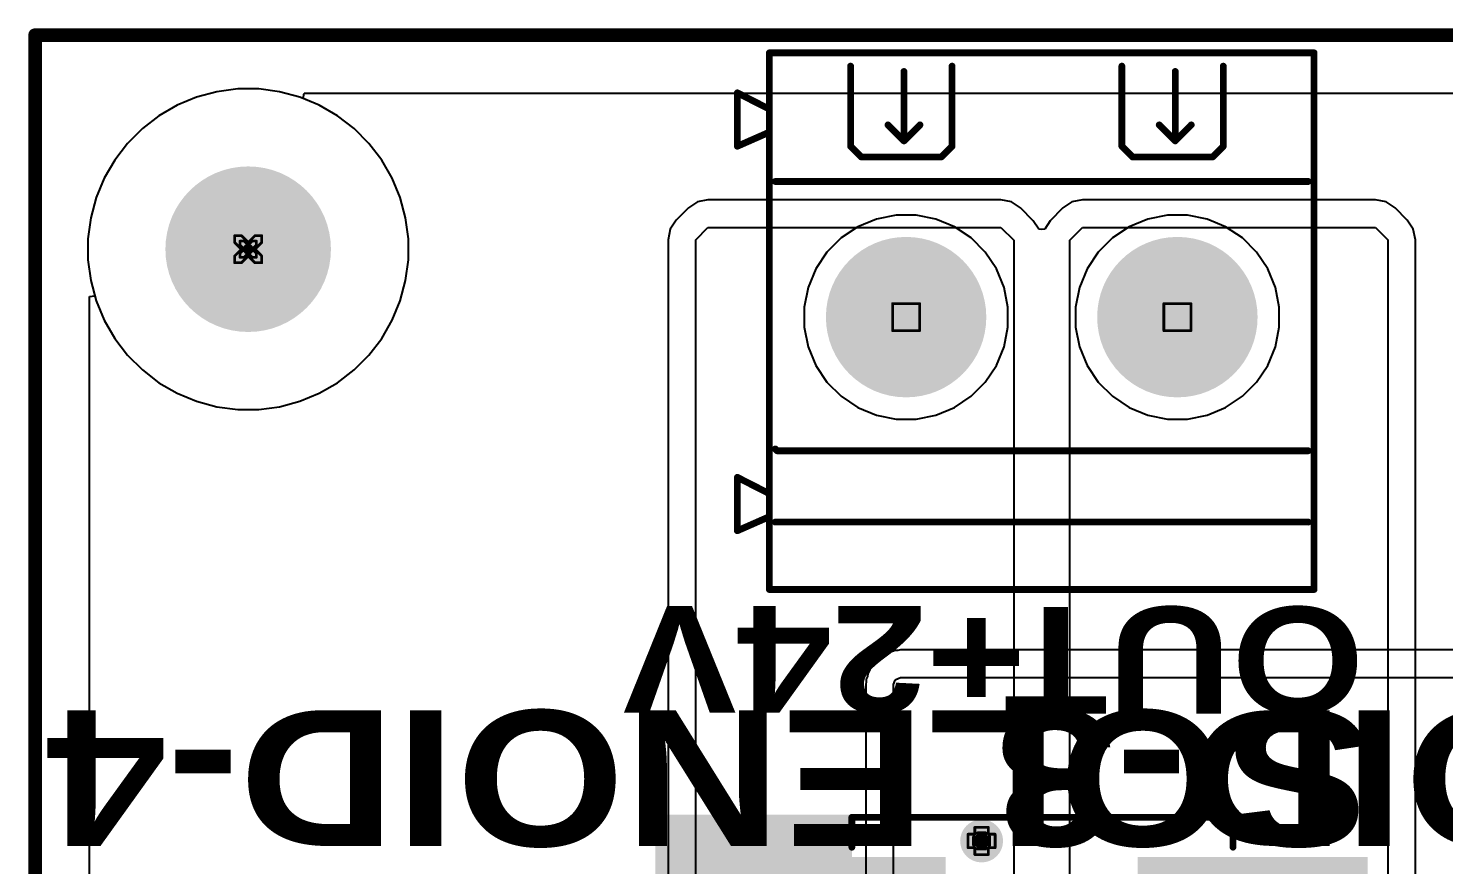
# Model space of a CAD drawing. Header units: inches. Extents: x -5 to 5258, y -4 to 5281.
# Drawn here: x -4.14 to 22.37, y 90.47 to 106.14 of the extents above; entities that cross this region are included whole.
import ezdxf

# ---------------------------------------------------------------- set-up
doc = ezdxf.new("R2010")
doc.units = ezdxf.units.IN
for name, color, linetype in [('Board Outline', 216, 'Continuous'), ('Bottom Layer', 5, 'Continuous'), ('Bottom Solder', 6, 'Continuous'), ('Drill Drawing', 1, 'Continuous'), ('Multi-Layer', 9, 'Continuous'), ('Pad Holes', 156, 'Continuous'), ('Top Layer', 1, 'Continuous'), ('Top Overlay', 2, 'Continuous'), ('Top Paste', 8, 'Continuous'), ('Top Solder', 216, 'Continuous'), ('Via Holes', 16, 'Continuous')]:
    doc.layers.add(name, color=color, linetype=linetype)
doc.styles.add('Arial Black_Bold', font='', dxfattribs={"height": 0.2})
doc.styles.get('Arial Black_Bold').set_extended_font_data('Arial Black', bold=True)

# ---------------------------------------------------------------- blocks, each defined once
blk = doc.blocks.new('DB128L_5_08_2P_GY_S_106')
at = {"layer": 'Bottom Layer'}
h = blk.add_hatch(color=5, dxfattribs=at)
edge = h.paths.add_edge_path()
edge.add_arc((-2.54, 0), 1.4, 0, 360)
h = blk.add_hatch(color=5, dxfattribs=at)
edge = h.paths.add_edge_path()
edge.add_arc((2.54, 0), 1.4, 0, 360)
at = {"layer": 'Bottom Solder'}
h = blk.add_hatch(color=6, dxfattribs=at)
edge = h.paths.add_edge_path()
edge.add_arc((-2.54, 0), 1.502, 0, 360)
h = blk.add_hatch(color=6, dxfattribs=at)
edge = h.paths.add_edge_path()
edge.add_arc((2.54, 0), 1.502, 0, 360)
at = {"layer": 'Multi-Layer'}
h = blk.add_hatch(color=9, dxfattribs=at)
edge = h.paths.add_edge_path()
edge.add_arc((-2.54, 0), 1.4, 0, 360)
h = blk.add_hatch(color=9, dxfattribs=at)
edge = h.paths.add_edge_path()
edge.add_arc((2.54, 0), 1.4, 0, 360)
at = {"layer": 'Pad Holes'}
h = blk.add_hatch(color=7, dxfattribs=at)
edge = h.paths.add_edge_path()
edge.add_arc((-2.54, 0), 0.8, 0, 360)
h = blk.add_hatch(color=7, dxfattribs=at)
edge = h.paths.add_edge_path()
edge.add_arc((2.54, 0), 0.8, 0, 360)
at = {"layer": 'Top Layer'}
h = blk.add_hatch(color=1, dxfattribs=at)
edge = h.paths.add_edge_path()
edge.add_arc((-2.54, 0), 1.4, 0, 360)
h = blk.add_hatch(color=1, dxfattribs=at)
edge = h.paths.add_edge_path()
edge.add_arc((2.54, 0), 1.4, 0, 360)
at = {"layer": 'Top Solder'}
h = blk.add_hatch(color=216, dxfattribs=at)
edge = h.paths.add_edge_path()
edge.add_arc((-2.54, 0), 1.502, 0, 360)
h = blk.add_hatch(color=216, dxfattribs=at)
edge = h.paths.add_edge_path()
edge.add_arc((2.54, 0), 1.502, 0, 360)
at = {"layer": 'Top Overlay'}
for points in [[(-5.1, -5.1, 0.127, 0.127, 0), (-5.1, 4.949, 0.127, 0.127, 0)], [(-5.1, 4.949, 0.127, 0.127, 0), (5.1, 4.949, 0.127, 0.127, 0)], [(5.1, -5.1, 0.127, 0.127, 0), (5.1, 4.949, 0.127, 0.127, 0)], [(-3.58, 3.2, 0.127, 0.127, 0), (-3.58, 4.7, 0.127, 0.127, 0)], [(-2.58, 3.3, 0.127, 0.127, 0), (-2.58, 4.6, 0.127, 0.127, 0)], [(-1.68, 3.2, 0.127, 0.127, 0), (-1.68, 4.7, 0.127, 0.127, 0)], [(1.5, 3.2, 0.127, 0.127, 0), (1.5, 4.7, 0.127, 0.127, 0)], [(2.5, 3.3, 0.127, 0.127, 0), (2.5, 4.6, 0.127, 0.127, 0)], [(3.4, 3.2, 0.127, 0.127, 0), (3.4, 4.7, 0.127, 0.127, 0)], [(-5.7, 4.2, 0.127, 0.127, 0), (-5.1, 3.894, 0.127, 0.127, 0)], [(-5.7, 3.2, 0.127, 0.127, 0), (-5.7, 4.2, 0.127, 0.127, 0)], [(-5.7, 3.2, 0.127, 0.127, 0), (-5.1, 3.464, 0.127, 0.127, 0)], [(-2.88, 3.6, 0.127, 0.127, 0), (-2.58, 3.3, 0.127, 0.127, 0)], [(-2.58, 3.3, 0.127, 0.127, 0), (-2.28, 3.6, 0.127, 0.127, 0)], [(2.2, 3.6, 0.127, 0.127, 0), (2.5, 3.3, 0.127, 0.127, 0)], [(2.5, 3.3, 0.127, 0.127, 0), (2.8, 3.6, 0.127, 0.127, 0)], [(-3.58, 3.2, 0.127, 0.127, 0), (-3.38, 3, 0.127, 0.127, 0)], [(-1.88, 3, 0.127, 0.127, 0), (-1.68, 3.2, 0.127, 0.127, 0)], [(1.5, 3.2, 0.127, 0.127, 0), (1.7, 3, 0.127, 0.127, 0)], [(3.2, 3, 0.127, 0.127, 0), (3.4, 3.2, 0.127, 0.127, 0)], [(-3.38, 3, 0.127, 0.127, 0), (-3.28, 3, 0.127, 0.127, 0)], [(-3.28, 3, 0.127, 0.127, 0), (-1.88, 3, 0.127, 0.127, 0)], [(1.7, 3, 0.127, 0.127, 0), (1.8, 3, 0.127, 0.127, 0)], [(1.8, 3, 0.127, 0.127, 0), (3.2, 3, 0.127, 0.127, 0)], [(-4.99, 2.54, 0.127, 0.127, 0), (4.99, 2.54, 0.127, 0.127, 0)], [(-4.99, -2.469, 0.127, 0.127, 0), (-4.956, -2.503, 0.127, 0.127, 0)], [(-4.956, -2.503, 0.127, 0.127, 0), (4.99, -2.503, 0.127, 0.127, 0)], [(-5.7, -3, 0.127, 0.127, 0), (-5.1, -3.306, 0.127, 0.127, 0)], [(-5.7, -4, 0.127, 0.127, 0), (-5.7, -3, 0.127, 0.127, 0)], [(-5.7, -4, 0.127, 0.127, 0), (-5.1, -3.736, 0.127, 0.127, 0)], [(-4.99, -3.838, 0.127, 0.127, 0), (4.99, -3.838, 0.127, 0.127, 0)], [(0.473, -3.838, 0.127, 0.127, 0), (0.597, -3.838, 0.127, 0.127, 0)], [(-5.1, -5.1, 0.127, 0.127, 0), (5.1, -5.1, 0.127, 0.127, 0)]]:
    blk.add_lwpolyline(points, format="xyseb", dxfattribs=at)
for points in [[(-5.132, 4.949, 0.0635, 0.0635, 1), (-5.068, 4.949, 0.0635, 0.0635, 1)], [(-5.132, 4.949, 0.0635, 0.0635, 1), (-5.068, 4.949, 0.0635, 0.0635, 1)], [(5.068, 4.949, 0.0635, 0.0635, 1), (5.132, 4.949, 0.0635, 0.0635, 1)], [(5.068, 4.949, 0.0635, 0.0635, 1), (5.132, 4.949, 0.0635, 0.0635, 1)], [(-3.612, 4.7, 0.0635, 0.0635, 1), (-3.548, 4.7, 0.0635, 0.0635, 1)], [(-2.612, 4.6, 0.0635, 0.0635, 1), (-2.548, 4.6, 0.0635, 0.0635, 1)], [(-1.712, 4.7, 0.0635, 0.0635, 1), (-1.648, 4.7, 0.0635, 0.0635, 1)], [(1.468, 4.7, 0.0635, 0.0635, 1), (1.532, 4.7, 0.0635, 0.0635, 1)], [(2.468, 4.6, 0.0635, 0.0635, 1), (2.532, 4.6, 0.0635, 0.0635, 1)], [(3.368, 4.7, 0.0635, 0.0635, 1), (3.432, 4.7, 0.0635, 0.0635, 1)], [(-5.732, 4.2, 0.0635, 0.0635, 1), (-5.668, 4.2, 0.0635, 0.0635, 1)], [(-5.732, 4.2, 0.0635, 0.0635, 1), (-5.668, 4.2, 0.0635, 0.0635, 1)], [(-5.132, 3.894, 0.0635, 0.0635, 1), (-5.068, 3.894, 0.0635, 0.0635, 1)], [(-5.132, 3.464, 0.0635, 0.0635, 1), (-5.068, 3.464, 0.0635, 0.0635, 1)], [(-2.912, 3.6, 0.0635, 0.0635, 1), (-2.848, 3.6, 0.0635, 0.0635, 1)], [(-2.312, 3.6, 0.0635, 0.0635, 1), (-2.248, 3.6, 0.0635, 0.0635, 1)], [(2.168, 3.6, 0.0635, 0.0635, 1), (2.232, 3.6, 0.0635, 0.0635, 1)], [(2.768, 3.6, 0.0635, 0.0635, 1), (2.832, 3.6, 0.0635, 0.0635, 1)], [(-5.732, 3.2, 0.0635, 0.0635, 1), (-5.668, 3.2, 0.0635, 0.0635, 1)], [(-5.732, 3.2, 0.0635, 0.0635, 1), (-5.668, 3.2, 0.0635, 0.0635, 1)], [(-3.612, 3.2, 0.0635, 0.0635, 1), (-3.548, 3.2, 0.0635, 0.0635, 1)], [(-3.612, 3.2, 0.0635, 0.0635, 1), (-3.548, 3.2, 0.0635, 0.0635, 1)], [(-2.612, 3.3, 0.0635, 0.0635, 1), (-2.548, 3.3, 0.0635, 0.0635, 1)], [(-2.612, 3.3, 0.0635, 0.0635, 1), (-2.548, 3.3, 0.0635, 0.0635, 1)], [(-2.612, 3.3, 0.0635, 0.0635, 1), (-2.548, 3.3, 0.0635, 0.0635, 1)], [(-1.712, 3.2, 0.0635, 0.0635, 1), (-1.648, 3.2, 0.0635, 0.0635, 1)], [(-1.712, 3.2, 0.0635, 0.0635, 1), (-1.648, 3.2, 0.0635, 0.0635, 1)], [(1.468, 3.2, 0.0635, 0.0635, 1), (1.532, 3.2, 0.0635, 0.0635, 1)], [(1.468, 3.2, 0.0635, 0.0635, 1), (1.532, 3.2, 0.0635, 0.0635, 1)], [(2.468, 3.3, 0.0635, 0.0635, 1), (2.532, 3.3, 0.0635, 0.0635, 1)], [(2.468, 3.3, 0.0635, 0.0635, 1), (2.532, 3.3, 0.0635, 0.0635, 1)], [(2.468, 3.3, 0.0635, 0.0635, 1), (2.532, 3.3, 0.0635, 0.0635, 1)], [(3.368, 3.2, 0.0635, 0.0635, 1), (3.432, 3.2, 0.0635, 0.0635, 1)], [(3.368, 3.2, 0.0635, 0.0635, 1), (3.432, 3.2, 0.0635, 0.0635, 1)], [(-3.412, 3, 0.0635, 0.0635, 1), (-3.348, 3, 0.0635, 0.0635, 1)], [(-3.412, 3, 0.0635, 0.0635, 1), (-3.348, 3, 0.0635, 0.0635, 1)], [(-3.312, 3, 0.0635, 0.0635, 1), (-3.248, 3, 0.0635, 0.0635, 1)], [(-3.312, 3, 0.0635, 0.0635, 1), (-3.248, 3, 0.0635, 0.0635, 1)], [(-1.912, 3, 0.0635, 0.0635, 1), (-1.848, 3, 0.0635, 0.0635, 1)], [(-1.912, 3, 0.0635, 0.0635, 1), (-1.848, 3, 0.0635, 0.0635, 1)], [(1.668, 3, 0.0635, 0.0635, 1), (1.732, 3, 0.0635, 0.0635, 1)], [(1.668, 3, 0.0635, 0.0635, 1), (1.732, 3, 0.0635, 0.0635, 1)], [(1.768, 3, 0.0635, 0.0635, 1), (1.832, 3, 0.0635, 0.0635, 1)], [(1.768, 3, 0.0635, 0.0635, 1), (1.832, 3, 0.0635, 0.0635, 1)], [(3.168, 3, 0.0635, 0.0635, 1), (3.232, 3, 0.0635, 0.0635, 1)], [(3.168, 3, 0.0635, 0.0635, 1), (3.232, 3, 0.0635, 0.0635, 1)], [(-5.022, 2.54, 0.0635, 0.0635, 1), (-4.958, 2.54, 0.0635, 0.0635, 1)], [(4.958, 2.54, 0.0635, 0.0635, 1), (5.022, 2.54, 0.0635, 0.0635, 1)], [(-5.022, -2.469, 0.0635, 0.0635, 1), (-4.958, -2.469, 0.0635, 0.0635, 1)], [(-4.988, -2.503, 0.0635, 0.0635, 1), (-4.924, -2.503, 0.0635, 0.0635, 1)], [(-4.988, -2.503, 0.0635, 0.0635, 1), (-4.924, -2.503, 0.0635, 0.0635, 1)], [(4.958, -2.503, 0.0635, 0.0635, 1), (5.022, -2.503, 0.0635, 0.0635, 1)], [(-5.732, -3, 0.0635, 0.0635, 1), (-5.668, -3, 0.0635, 0.0635, 1)], [(-5.732, -3, 0.0635, 0.0635, 1), (-5.668, -3, 0.0635, 0.0635, 1)], [(-5.132, -3.306, 0.0635, 0.0635, 1), (-5.068, -3.306, 0.0635, 0.0635, 1)], [(-5.132, -3.736, 0.0635, 0.0635, 1), (-5.068, -3.736, 0.0635, 0.0635, 1)], [(-5.732, -4, 0.0635, 0.0635, 1), (-5.668, -4, 0.0635, 0.0635, 1)], [(-5.732, -4, 0.0635, 0.0635, 1), (-5.668, -4, 0.0635, 0.0635, 1)], [(-5.022, -3.838, 0.0635, 0.0635, 1), (-4.958, -3.838, 0.0635, 0.0635, 1)], [(0.441, -3.838, 0.0635, 0.0635, 1), (0.505, -3.838, 0.0635, 0.0635, 1)], [(0.566, -3.838, 0.0635, 0.0635, 1), (0.629, -3.838, 0.0635, 0.0635, 1)], [(4.958, -3.838, 0.0635, 0.0635, 1), (5.022, -3.838, 0.0635, 0.0635, 1)], [(-5.132, -5.1, 0.0635, 0.0635, 1), (-5.068, -5.1, 0.0635, 0.0635, 1)], [(-5.132, -5.1, 0.0635, 0.0635, 1), (-5.068, -5.1, 0.0635, 0.0635, 1)], [(5.068, -5.1, 0.0635, 0.0635, 1), (5.132, -5.1, 0.0635, 0.0635, 1)], [(5.068, -5.1, 0.0635, 0.0635, 1), (5.132, -5.1, 0.0635, 0.0635, 1)]]:
    blk.add_lwpolyline(points, format="xyseb", close=True, dxfattribs=at)
blk = doc.blocks.new('SMC_118')
at = {"layer": 'Top Layer'}
for points in [[(-6, 2.15), (-1.9, 2.15), (-1.9, -2.15), (-6, -2.15)], [(1.9, 2.15), (6, 2.15), (6, -2.15), (1.9, -2.15)]]:
    blk.add_hatch(color=1, dxfattribs=at).paths.add_polyline_path(points)
at = {"layer": 'Top Overlay'}
for points in [[(-7.239, 2.235), (-3.556, 2.235), (-3.556, 3.048), (-7.239, 3.048)], [(-7.239, -2.261), (-6.096, -2.261), (-6.096, 2.261), (-7.239, 2.261)], [(-7.239, -3.048), (-3.556, -3.048), (-3.556, -2.235), (-7.239, -2.235)]]:
    blk.add_hatch(color=2, dxfattribs=at).paths.add_polyline_path(points)
at = {"layer": 'Top Paste'}
for points in [[(-6, 2.15), (-1.9, 2.15), (-1.9, -2.15), (-6, -2.15)], [(1.9, 2.15), (6, 2.15), (6, -2.15), (1.9, -2.15)]]:
    blk.add_hatch(color=8, dxfattribs=at).paths.add_polyline_path(points)
at = {"layer": 'Top Solder'}
for points in [[(-6.102, 2.252), (-1.798, 2.252), (-1.798, -2.252), (-6.102, -2.252)], [(1.798, 2.252), (6.102, 2.252), (6.102, -2.252), (1.798, -2.252)]]:
    blk.add_hatch(color=216, dxfattribs=at).paths.add_polyline_path(points)
at = {"layer": 'Top Overlay'}
for points in [[(-3.556, 2.438, 0.127, 0.127, 0), (-3.556, 2.997, 0.127, 0.127, 0)], [(-3.556, 2.997, 0.127, 0.127, 0), (3.581, 2.997, 0.127, 0.127, 0)], [(3.581, 2.438, 0.127, 0.127, 0), (3.581, 2.997, 0.127, 0.127, 0)], [(-3.556, -2.438, 0.127, 0.127, 0), (-3.556, -2.997, 0.127, 0.127, 0)], [(3.581, -2.438, 0.127, 0.127, 0), (3.581, -2.997, 0.127, 0.127, 0)], [(-3.556, -2.997, 0.127, 0.127, 0), (3.581, -2.997, 0.127, 0.127, 0)]]:
    blk.add_lwpolyline(points, format="xyseb", dxfattribs=at)
for points in [[(-3.588, 2.997, 0.0635, 0.0635, 1), (-3.524, 2.997, 0.0635, 0.0635, 1)], [(-3.588, 2.997, 0.0635, 0.0635, 1), (-3.524, 2.997, 0.0635, 0.0635, 1)], [(3.55, 2.997, 0.0635, 0.0635, 1), (3.613, 2.997, 0.0635, 0.0635, 1)], [(3.55, 2.997, 0.0635, 0.0635, 1), (3.613, 2.997, 0.0635, 0.0635, 1)], [(-3.588, 2.438, 0.0635, 0.0635, 1), (-3.524, 2.438, 0.0635, 0.0635, 1)], [(3.55, 2.438, 0.0635, 0.0635, 1), (3.613, 2.438, 0.0635, 0.0635, 1)], [(-3.588, -2.438, 0.0635, 0.0635, 1), (-3.524, -2.438, 0.0635, 0.0635, 1)], [(3.55, -2.438, 0.0635, 0.0635, 1), (3.613, -2.438, 0.0635, 0.0635, 1)], [(-3.588, -2.997, 0.0635, 0.0635, 1), (-3.524, -2.997, 0.0635, 0.0635, 1)], [(-3.588, -2.997, 0.0635, 0.0635, 1), (-3.524, -2.997, 0.0635, 0.0635, 1)], [(3.55, -2.997, 0.0635, 0.0635, 1), (3.613, -2.997, 0.0635, 0.0635, 1)], [(3.55, -2.997, 0.0635, 0.0635, 1), (3.613, -2.997, 0.0635, 0.0635, 1)]]:
    blk.add_lwpolyline(points, format="xyseb", close=True, dxfattribs=at)

msp = doc.modelspace()

# ---------------------------------------------------------------- hatches: boundary and pattern name
at = {"layer": 'Bottom Layer'}
h = msp.add_hatch(color=5, dxfattribs=at)
edge = h.paths.add_edge_path()
edge.add_arc((13.716, 90.919), 0.3, 0, 360)
at = {"layer": 'Bottom Solder'}
h = msp.add_hatch(color=6, dxfattribs=at)
edge = h.paths.add_edge_path()
edge.add_arc((-0.019, 102), 0.102, 0, 360)
h = msp.add_hatch(color=6, dxfattribs=at)
edge = h.paths.add_edge_path()
edge.add_arc((13.716, 90.919), 0.402, 0, 360)
at = {"layer": 'Pad Holes'}
h = msp.add_hatch(color=7, dxfattribs=at)
edge = h.paths.add_edge_path()
edge.add_arc((-0.019, 102), 1.55, 0, 360)
at = {"layer": 'Top Layer'}
h = msp.add_hatch(color=1, dxfattribs=at)
edge = h.paths.add_edge_path()
edge.add_arc((13.716, 90.919), 0.3, 0, 360)
at = {"layer": 'Top Solder'}
h = msp.add_hatch(color=216, dxfattribs=at)
edge = h.paths.add_edge_path()
edge.add_arc((-0.019, 102), 0.102, 0, 360)
h = msp.add_hatch(color=216, dxfattribs=at)
edge = h.paths.add_edge_path()
edge.add_arc((13.716, 90.919), 0.402, 0, 360)
at = {"layer": 'Via Holes'}
h = msp.add_hatch(color=7, dxfattribs=at)
edge = h.paths.add_edge_path()
edge.add_arc((13.716, 90.919), 0.15, 0, 360)

# ---------------------------------------------------------------- linework, layer by layer
at = {"layer": 'Board Outline'}
for points in [[(-4.009, 106.009, 0.254, 0.254, 0), (75.991, 106.009, 0.254, 0.254, 0)], [(-4.009, -3.991, 0.254, 0.254, 0), (-4.009, 106.009, 0.254, 0.254, 0)]]:
    msp.add_lwpolyline(points, format="xyseb", dxfattribs=at)
msp.add_lwpolyline([(-4.073, 106.009, 0.127, 0.127, 1), (-3.946, 106.009, 0.127, 0.127, 1)], format="xyseb", close=True, dxfattribs=at)
msp.add_lwpolyline([(-4.073, 106.009, 0.127, 0.127, 1), (-3.946, 106.009, 0.127, 0.127, 1)], format="xyseb", close=True, dxfattribs=at)
at = {"layer": 'Bottom Layer'}
for p, q in [((-0.215, 105), (-0.605, 104.949)), ((-0.019, 105), (-0.215, 105)), ((0.178, 105), (-0.019, 105)), ((0.568, 104.949), (0.178, 105)), ((-0.985, 104.847), (-1.348, 104.696)), ((-0.605, 104.949), (-0.985, 104.847)), ((0.948, 104.847), (0.568, 104.949)), ((1.311, 104.696), (0.948, 104.847)), ((1.008, 104.822), (1.028, 104.924)), ((1.311, 104.696), (1.008, 104.822)), ((1.028, 104.924), (70.922, 104.924)), ((-1.689, 104.5), (-2.001, 104.26)), ((-1.348, 104.696), (-1.689, 104.5)), ((1.652, 104.5), (1.311, 104.696)), ((1.652, 104.5), (1.311, 104.696)), ((1.964, 104.26), (1.652, 104.5)), ((1.964, 104.26), (1.652, 104.5)), ((-2.001, 104.26), (-2.279, 103.982)), ((2.242, 103.982), (1.964, 104.26)), ((2.242, 103.982), (1.964, 104.26)), ((-2.279, 103.982), (-2.518, 103.67)), ((2.481, 103.67), (2.242, 103.982)), ((2.481, 103.67), (2.242, 103.982)), ((-2.518, 103.67), (-2.715, 103.33)), ((2.678, 103.33), (2.481, 103.67)), ((2.678, 103.33), (2.481, 103.67)), ((-2.715, 103.33), (-2.866, 102.966)), ((2.828, 102.966), (2.678, 103.33)), ((2.828, 102.966), (2.678, 103.33)), ((-2.866, 102.966), (-2.967, 102.587)), ((2.93, 102.587), (2.828, 102.966)), ((2.93, 102.587), (2.828, 102.966)), ((-2.967, 102.587), (-3.019, 102.197)), ((2.981, 102.197), (2.93, 102.587)), ((2.981, 102.197), (2.93, 102.587)), ((12.114, 102.636), (11.746, 102.563)), ((12.49, 102.636), (12.114, 102.636)), ((12.859, 102.563), (12.49, 102.636)), ((17.194, 102.636), (16.826, 102.563)), ((17.57, 102.636), (17.194, 102.636)), ((17.939, 102.563), (17.57, 102.636)), ((11.399, 102.419), (11.086, 102.21)), ((11.746, 102.563), (11.399, 102.419)), ((13.206, 102.419), (12.859, 102.563)), ((13.519, 102.21), (13.206, 102.419)), ((16.479, 102.419), (16.166, 102.21)), ((16.826, 102.563), (16.479, 102.419)), ((18.286, 102.419), (17.939, 102.563)), ((18.599, 102.21), (18.286, 102.419)), ((-3.019, 102.197), (-3.019, 102)), ((2.981, 102), (2.981, 102.197)), ((2.981, 101.803), (2.981, 102.197)), ((11.086, 102.21), (10.82, 101.945)), ((13.784, 101.945), (13.519, 102.21)), ((16.166, 102.21), (15.9, 101.945)), ((18.864, 101.945), (18.599, 102.21)), ((-3.019, 102), (-3.019, 102)), ((-3.019, 102), (-3.019, 101.803)), ((-3.019, 101.803), (-2.967, 101.413)), ((2.93, 101.413), (2.981, 101.803)), ((2.93, 101.413), (2.981, 101.803)), ((2.981, 101.803), (2.981, 102)), ((10.82, 101.945), (10.611, 101.632)), ((13.993, 101.632), (13.784, 101.945)), ((15.9, 101.945), (15.691, 101.632)), ((19.073, 101.632), (18.864, 101.945)), ((10.611, 101.632), (10.468, 101.285)), ((14.137, 101.285), (13.993, 101.632)), ((15.691, 101.632), (15.548, 101.285)), ((19.217, 101.285), (19.073, 101.632)), ((-2.967, 101.413), (-2.866, 101.034)), ((2.828, 101.034), (2.93, 101.413)), ((2.828, 101.034), (2.93, 101.413)), ((10.468, 101.285), (10.394, 100.916)), ((14.21, 100.916), (14.137, 101.285)), ((15.548, 101.285), (15.474, 100.916)), ((19.29, 100.916), (19.217, 101.285)), ((-2.993, 101.117), (-2.891, 101.13)), ((-2.993, 0.814), (-2.993, 101.117)), ((-2.891, 101.13), (-2.866, 101.034)), ((-2.866, 101.034), (-2.715, 100.67)), ((-2.866, 101.034), (-2.715, 100.67)), ((2.678, 100.67), (2.828, 101.034)), ((2.678, 100.67), (2.828, 101.034)), ((10.394, 100.916), (10.394, 100.54)), ((14.21, 100.54), (14.21, 100.916)), ((15.474, 100.916), (15.474, 100.54)), ((19.29, 100.54), (19.29, 100.916)), ((-2.715, 100.67), (-2.518, 100.33)), ((-2.715, 100.67), (-2.518, 100.33)), ((2.481, 100.33), (2.678, 100.67)), ((2.481, 100.33), (2.678, 100.67)), ((10.394, 100.54), (10.468, 100.172)), ((14.137, 100.172), (14.21, 100.54)), ((15.474, 100.54), (15.548, 100.172)), ((19.217, 100.172), (19.29, 100.54)), ((-2.518, 100.33), (-2.279, 100.018)), ((-2.518, 100.33), (-2.279, 100.018)), ((2.242, 100.018), (2.481, 100.33)), ((2.242, 100.018), (2.481, 100.33)), ((-2.279, 100.018), (-2.001, 99.74)), ((-2.279, 100.018), (-2.001, 99.74)), ((1.964, 99.74), (2.242, 100.018)), ((1.964, 99.74), (2.242, 100.018)), ((10.468, 100.172), (10.611, 99.825)), ((13.993, 99.825), (14.137, 100.172)), ((15.548, 100.172), (15.691, 99.825)), ((19.073, 99.825), (19.217, 100.172)), ((-2.001, 99.74), (-1.689, 99.5)), ((-2.001, 99.74), (-1.689, 99.5)), ((1.652, 99.5), (1.964, 99.74)), ((1.652, 99.5), (1.964, 99.74)), ((10.611, 99.825), (10.82, 99.512)), ((13.784, 99.512), (13.993, 99.825)), ((15.691, 99.825), (15.9, 99.512)), ((18.864, 99.512), (19.073, 99.825)), ((-1.689, 99.5), (-1.348, 99.304)), ((-1.689, 99.5), (-1.348, 99.304)), ((1.311, 99.304), (1.652, 99.5)), ((1.311, 99.304), (1.652, 99.5)), ((10.82, 99.512), (11.086, 99.246)), ((13.519, 99.246), (13.784, 99.512)), ((15.9, 99.512), (16.166, 99.246)), ((18.599, 99.246), (18.864, 99.512)), ((-1.348, 99.304), (-0.985, 99.153)), ((-1.348, 99.304), (-0.985, 99.153)), ((-0.985, 99.153), (-0.605, 99.051)), ((-0.985, 99.153), (-0.605, 99.051)), ((0.568, 99.051), (0.948, 99.153)), ((0.568, 99.051), (0.948, 99.153)), ((0.948, 99.153), (1.311, 99.304)), ((0.948, 99.153), (1.311, 99.304)), ((11.086, 99.246), (11.399, 99.037)), ((13.206, 99.037), (13.519, 99.246)), ((16.166, 99.246), (16.479, 99.037)), ((18.286, 99.037), (18.599, 99.246)), ((-0.605, 99.051), (-0.215, 99)), ((-0.605, 99.051), (-0.215, 99)), ((-0.215, 99), (-0.019, 99)), ((-0.215, 99), (0.178, 99)), ((-0.019, 99), (0.178, 99)), ((0.178, 99), (0.568, 99.051)), ((0.178, 99), (0.568, 99.051)), ((11.399, 99.037), (11.746, 98.894)), ((11.746, 98.894), (12.114, 98.82)), ((12.49, 98.82), (12.859, 98.894)), ((12.859, 98.894), (13.206, 99.037)), ((16.479, 99.037), (16.826, 98.894)), ((16.826, 98.894), (17.194, 98.82)), ((17.57, 98.82), (17.939, 98.894)), ((17.939, 98.894), (18.286, 99.037)), ((12.114, 98.82), (12.49, 98.82)), ((17.194, 98.82), (17.57, 98.82)), ((11.822, 94.375), (11.786, 94.338)), ((11.869, 94.394), (11.822, 94.375)), ((11.911, 94.422), (11.869, 94.394)), ((11.914, 94.423), (11.911, 94.422)), ((11.996, 94.457), (11.914, 94.423)), ((11.998, 94.459), (11.996, 94.457)), ((12.048, 94.468), (11.998, 94.459)), ((12.096, 94.488), (12.048, 94.468)), ((12.147, 94.488), (12.096, 94.488)), ((12.196, 94.498), (12.147, 94.488)), ((12.247, 94.498), (12.196, 94.498)), ((14.008, 94.498), (12.247, 94.498)), ((12.247, 94.498), (12.247, 94.498)), ((35.621, 94.498), (14.008, 94.498)), ((11.622, 94.131), (11.588, 94.049)), ((11.623, 94.134), (11.622, 94.131)), ((11.651, 94.176), (11.623, 94.134)), ((11.67, 94.223), (11.651, 94.176)), ((11.707, 94.259), (11.67, 94.223)), ((11.735, 94.302), (11.707, 94.259)), ((11.743, 94.31), (11.735, 94.302)), ((11.786, 94.338), (11.743, 94.31)), ((11.557, 93.898), (11.547, 93.849)), ((11.547, 93.849), (11.547, 93.798)), ((11.577, 93.997), (11.557, 93.949)), ((11.557, 93.949), (11.557, 93.898)), ((11.586, 94.047), (11.577, 93.997)), ((11.588, 94.049), (11.586, 94.047)), ((12.065, 93.849), (12.067, 93.851)), ((12.065, 93.798), (12.065, 93.849)), ((12.067, 93.851), (12.1, 93.933)), ((12.1, 93.933), (12.101, 93.936)), ((12.101, 93.936), (12.109, 93.944)), ((12.109, 93.944), (12.112, 93.945)), ((12.112, 93.945), (12.194, 93.978)), ((12.194, 93.978), (12.196, 93.98)), ((12.196, 93.98), (12.247, 93.98)), ((12.247, 93.98), (12.61, 93.98)), ((12.247, 93.98), (12.247, 93.98)), ((12.61, 93.98), (14.008, 93.98)), ((14.008, 93.98), (35.621, 93.98)), ((11.547, 93.798), (11.547, 93.798)), ((11.547, 93.798), (11.547, 93.798)), ((11.547, 93.798), (11.547, 85.469)), ((12.065, 85.469), (12.065, 93.798))]:
    msp.add_line(p, q, dxfattribs=at)
at = {"layer": 'Drill Drawing'}
for points in [[(-0.273, 102.127, 0.0508, 0.0508, 0), (-0.273, 102.254, 0.0508, 0.0508, 0)], [(-0.273, 102.254, 0.0508, 0.0508, 0), (-0.146, 102.254, 0.0508, 0.0508, 0)], [(-0.273, 102.127, 0.0508, 0.0508, 0), (-0.146, 102, 0.0508, 0.0508, 0)], [(-0.171, 102.076, 0.0508, 0.0508, 0), (-0.171, 102.152, 0.0508, 0.0508, 0)], [(-0.171, 102.152, 0.0508, 0.0508, 0), (-0.095, 102.152, 0.0508, 0.0508, 0)], [(-0.171, 102.076, 0.0508, 0.0508, 0), (-0.095, 102, 0.0508, 0.0508, 0)], [(-0.146, 102.254, 0.0508, 0.0508, 0), (-0.019, 102.127, 0.0508, 0.0508, 0)], [(-0.095, 102.152, 0.0508, 0.0508, 0), (-0.019, 102.076, 0.0508, 0.0508, 0)], [(-0.019, 102.127, 0.0508, 0.0508, 0), (0.108, 102.254, 0.0508, 0.0508, 0)], [(-0.019, 102.076, 0.0508, 0.0508, 0), (0.058, 102.152, 0.0508, 0.0508, 0)], [(0.058, 102.152, 0.0508, 0.0508, 0), (0.134, 102.152, 0.0508, 0.0508, 0)], [(0.058, 102, 0.0508, 0.0508, 0), (0.134, 102.076, 0.0508, 0.0508, 0)], [(0.108, 102.254, 0.0508, 0.0508, 0), (0.235, 102.254, 0.0508, 0.0508, 0)], [(0.108, 102, 0.0508, 0.0508, 0), (0.235, 102.127, 0.0508, 0.0508, 0)], [(0.134, 102.076, 0.0508, 0.0508, 0), (0.134, 102.152, 0.0508, 0.0508, 0)], [(0.235, 102.127, 0.0508, 0.0508, 0), (0.235, 102.254, 0.0508, 0.0508, 0)], [(-0.273, 101.873, 0.0508, 0.0508, 0), (-0.146, 102, 0.0508, 0.0508, 0)], [(-0.273, 101.746, 0.0508, 0.0508, 0), (-0.273, 101.873, 0.0508, 0.0508, 0)], [(-0.171, 101.924, 0.0508, 0.0508, 0), (-0.095, 102, 0.0508, 0.0508, 0)], [(-0.171, 101.848, 0.0508, 0.0508, 0), (-0.171, 101.924, 0.0508, 0.0508, 0)], [(-0.171, 101.848, 0.0508, 0.0508, 0), (-0.095, 101.848, 0.0508, 0.0508, 0)], [(-0.146, 101.746, 0.0508, 0.0508, 0), (-0.019, 101.873, 0.0508, 0.0508, 0)], [(-0.095, 101.848, 0.0508, 0.0508, 0), (-0.019, 101.924, 0.0508, 0.0508, 0)], [(-0.019, 101.924, 0.0508, 0.0508, 0), (0.058, 101.848, 0.0508, 0.0508, 0)], [(-0.019, 101.873, 0.0508, 0.0508, 0), (0.108, 101.746, 0.0508, 0.0508, 0)], [(0.058, 102, 0.0508, 0.0508, 0), (0.134, 101.924, 0.0508, 0.0508, 0)], [(0.058, 101.848, 0.0508, 0.0508, 0), (0.134, 101.848, 0.0508, 0.0508, 0)], [(0.108, 102, 0.0508, 0.0508, 0), (0.235, 101.873, 0.0508, 0.0508, 0)], [(0.134, 101.848, 0.0508, 0.0508, 0), (0.134, 101.924, 0.0508, 0.0508, 0)], [(0.235, 101.746, 0.0508, 0.0508, 0), (0.235, 101.873, 0.0508, 0.0508, 0)], [(-0.273, 101.746, 0.0508, 0.0508, 0), (-0.146, 101.746, 0.0508, 0.0508, 0)], [(0.108, 101.746, 0.0508, 0.0508, 0), (0.235, 101.746, 0.0508, 0.0508, 0)], [(12.048, 100.982, 0.0508, 0.0508, 0), (12.556, 100.982, 0.0508, 0.0508, 0)], [(12.048, 100.474, 0.0508, 0.0508, 0), (12.048, 100.982, 0.0508, 0.0508, 0)], [(12.556, 100.474, 0.0508, 0.0508, 0), (12.556, 100.982, 0.0508, 0.0508, 0)], [(17.128, 100.982, 0.0508, 0.0508, 0), (17.636, 100.982, 0.0508, 0.0508, 0)], [(17.128, 100.474, 0.0508, 0.0508, 0), (17.128, 100.982, 0.0508, 0.0508, 0)], [(17.636, 100.474, 0.0508, 0.0508, 0), (17.636, 100.982, 0.0508, 0.0508, 0)], [(12.048, 100.474, 0.0508, 0.0508, 0), (12.556, 100.474, 0.0508, 0.0508, 0)], [(17.128, 100.474, 0.0508, 0.0508, 0), (17.636, 100.474, 0.0508, 0.0508, 0)], [(13.589, 91.046, 0.0508, 0.0508, 0), (13.589, 91.173, 0.0508, 0.0508, 0)], [(13.589, 91.173, 0.0508, 0.0508, 0), (13.843, 91.173, 0.0508, 0.0508, 0)], [(13.843, 91.046, 0.0508, 0.0508, 0), (13.843, 91.173, 0.0508, 0.0508, 0)], [(13.462, 90.792, 0.0508, 0.0508, 0), (13.462, 91.046, 0.0508, 0.0508, 0)], [(13.462, 91.046, 0.0508, 0.0508, 0), (13.589, 91.046, 0.0508, 0.0508, 0)], [(13.563, 90.843, 0.0508, 0.0508, 0), (13.563, 90.996, 0.0508, 0.0508, 0)], [(13.563, 90.996, 0.0508, 0.0508, 0), (13.64, 90.996, 0.0508, 0.0508, 0)], [(13.64, 90.996, 0.0508, 0.0508, 0), (13.64, 91.072, 0.0508, 0.0508, 0)], [(13.64, 91.072, 0.0508, 0.0508, 0), (13.792, 91.072, 0.0508, 0.0508, 0)], [(13.792, 90.996, 0.0508, 0.0508, 0), (13.792, 91.072, 0.0508, 0.0508, 0)], [(13.792, 90.996, 0.0508, 0.0508, 0), (13.868, 90.996, 0.0508, 0.0508, 0)], [(13.843, 91.046, 0.0508, 0.0508, 0), (13.97, 91.046, 0.0508, 0.0508, 0)], [(13.868, 90.843, 0.0508, 0.0508, 0), (13.868, 90.996, 0.0508, 0.0508, 0)], [(13.97, 90.792, 0.0508, 0.0508, 0), (13.97, 91.046, 0.0508, 0.0508, 0)], [(13.462, 90.792, 0.0508, 0.0508, 0), (13.589, 90.792, 0.0508, 0.0508, 0)], [(13.563, 90.843, 0.0508, 0.0508, 0), (13.64, 90.843, 0.0508, 0.0508, 0)], [(13.589, 90.665, 0.0508, 0.0508, 0), (13.589, 90.792, 0.0508, 0.0508, 0)], [(13.589, 90.665, 0.0508, 0.0508, 0), (13.843, 90.665, 0.0508, 0.0508, 0)], [(13.64, 90.767, 0.0508, 0.0508, 0), (13.64, 90.843, 0.0508, 0.0508, 0)], [(13.64, 90.767, 0.0508, 0.0508, 0), (13.792, 90.767, 0.0508, 0.0508, 0)], [(13.792, 90.843, 0.0508, 0.0508, 0), (13.868, 90.843, 0.0508, 0.0508, 0)], [(13.792, 90.767, 0.0508, 0.0508, 0), (13.792, 90.843, 0.0508, 0.0508, 0)], [(13.843, 90.792, 0.0508, 0.0508, 0), (13.97, 90.792, 0.0508, 0.0508, 0)], [(13.843, 90.665, 0.0508, 0.0508, 0), (13.843, 90.792, 0.0508, 0.0508, 0)]]:
    msp.add_lwpolyline(points, format="xyseb", dxfattribs=at)
for points in [[(-0.285, 102.254, 0.0254, 0.0254, 1), (-0.26, 102.254, 0.0254, 0.0254, 1)], [(-0.285, 102.254, 0.0254, 0.0254, 1), (-0.26, 102.254, 0.0254, 0.0254, 1)], [(-0.285, 102.127, 0.0254, 0.0254, 1), (-0.26, 102.127, 0.0254, 0.0254, 1)], [(-0.285, 102.127, 0.0254, 0.0254, 1), (-0.26, 102.127, 0.0254, 0.0254, 1)], [(-0.184, 102.152, 0.0254, 0.0254, 1), (-0.158, 102.152, 0.0254, 0.0254, 1)], [(-0.184, 102.152, 0.0254, 0.0254, 1), (-0.158, 102.152, 0.0254, 0.0254, 1)], [(-0.184, 102.076, 0.0254, 0.0254, 1), (-0.158, 102.076, 0.0254, 0.0254, 1)], [(-0.184, 102.076, 0.0254, 0.0254, 1), (-0.158, 102.076, 0.0254, 0.0254, 1)], [(-0.158, 102.254, 0.0254, 0.0254, 1), (-0.133, 102.254, 0.0254, 0.0254, 1)], [(-0.158, 102.254, 0.0254, 0.0254, 1), (-0.133, 102.254, 0.0254, 0.0254, 1)], [(-0.108, 102.152, 0.0254, 0.0254, 1), (-0.082, 102.152, 0.0254, 0.0254, 1)], [(-0.108, 102.152, 0.0254, 0.0254, 1), (-0.082, 102.152, 0.0254, 0.0254, 1)], [(-0.031, 102.127, 0.0254, 0.0254, 1), (-0.006, 102.127, 0.0254, 0.0254, 1)], [(-0.031, 102.127, 0.0254, 0.0254, 1), (-0.006, 102.127, 0.0254, 0.0254, 1)], [(-0.031, 102.076, 0.0254, 0.0254, 1), (-0.006, 102.076, 0.0254, 0.0254, 1)], [(-0.031, 102.076, 0.0254, 0.0254, 1), (-0.006, 102.076, 0.0254, 0.0254, 1)], [(0.045, 102.152, 0.0254, 0.0254, 1), (0.07, 102.152, 0.0254, 0.0254, 1)], [(0.045, 102.152, 0.0254, 0.0254, 1), (0.07, 102.152, 0.0254, 0.0254, 1)], [(0.096, 102.254, 0.0254, 0.0254, 1), (0.121, 102.254, 0.0254, 0.0254, 1)], [(0.096, 102.254, 0.0254, 0.0254, 1), (0.121, 102.254, 0.0254, 0.0254, 1)], [(0.121, 102.152, 0.0254, 0.0254, 1), (0.146, 102.152, 0.0254, 0.0254, 1)], [(0.121, 102.152, 0.0254, 0.0254, 1), (0.146, 102.152, 0.0254, 0.0254, 1)], [(0.121, 102.076, 0.0254, 0.0254, 1), (0.146, 102.076, 0.0254, 0.0254, 1)], [(0.121, 102.076, 0.0254, 0.0254, 1), (0.146, 102.076, 0.0254, 0.0254, 1)], [(0.223, 102.254, 0.0254, 0.0254, 1), (0.248, 102.254, 0.0254, 0.0254, 1)], [(0.223, 102.254, 0.0254, 0.0254, 1), (0.248, 102.254, 0.0254, 0.0254, 1)], [(0.223, 102.127, 0.0254, 0.0254, 1), (0.248, 102.127, 0.0254, 0.0254, 1)], [(0.223, 102.127, 0.0254, 0.0254, 1), (0.248, 102.127, 0.0254, 0.0254, 1)], [(-0.285, 101.873, 0.0254, 0.0254, 1), (-0.26, 101.873, 0.0254, 0.0254, 1)], [(-0.285, 101.873, 0.0254, 0.0254, 1), (-0.26, 101.873, 0.0254, 0.0254, 1)], [(-0.184, 101.924, 0.0254, 0.0254, 1), (-0.158, 101.924, 0.0254, 0.0254, 1)], [(-0.184, 101.924, 0.0254, 0.0254, 1), (-0.158, 101.924, 0.0254, 0.0254, 1)], [(-0.184, 101.848, 0.0254, 0.0254, 1), (-0.158, 101.848, 0.0254, 0.0254, 1)], [(-0.184, 101.848, 0.0254, 0.0254, 1), (-0.158, 101.848, 0.0254, 0.0254, 1)], [(-0.158, 102, 0.0254, 0.0254, 1), (-0.133, 102, 0.0254, 0.0254, 1)], [(-0.158, 102, 0.0254, 0.0254, 1), (-0.133, 102, 0.0254, 0.0254, 1)], [(-0.108, 102, 0.0254, 0.0254, 1), (-0.082, 102, 0.0254, 0.0254, 1)], [(-0.108, 102, 0.0254, 0.0254, 1), (-0.082, 102, 0.0254, 0.0254, 1)], [(-0.108, 101.848, 0.0254, 0.0254, 1), (-0.082, 101.848, 0.0254, 0.0254, 1)], [(-0.108, 101.848, 0.0254, 0.0254, 1), (-0.082, 101.848, 0.0254, 0.0254, 1)], [(-0.031, 101.924, 0.0254, 0.0254, 1), (-0.006, 101.924, 0.0254, 0.0254, 1)], [(-0.031, 101.924, 0.0254, 0.0254, 1), (-0.006, 101.924, 0.0254, 0.0254, 1)], [(-0.031, 101.873, 0.0254, 0.0254, 1), (-0.006, 101.873, 0.0254, 0.0254, 1)], [(-0.031, 101.873, 0.0254, 0.0254, 1), (-0.006, 101.873, 0.0254, 0.0254, 1)], [(0.045, 102, 0.0254, 0.0254, 1), (0.07, 102, 0.0254, 0.0254, 1)], [(0.045, 102, 0.0254, 0.0254, 1), (0.07, 102, 0.0254, 0.0254, 1)], [(0.045, 101.848, 0.0254, 0.0254, 1), (0.07, 101.848, 0.0254, 0.0254, 1)], [(0.045, 101.848, 0.0254, 0.0254, 1), (0.07, 101.848, 0.0254, 0.0254, 1)], [(0.096, 102, 0.0254, 0.0254, 1), (0.121, 102, 0.0254, 0.0254, 1)], [(0.096, 102, 0.0254, 0.0254, 1), (0.121, 102, 0.0254, 0.0254, 1)], [(0.121, 101.924, 0.0254, 0.0254, 1), (0.146, 101.924, 0.0254, 0.0254, 1)], [(0.121, 101.924, 0.0254, 0.0254, 1), (0.146, 101.924, 0.0254, 0.0254, 1)], [(0.121, 101.848, 0.0254, 0.0254, 1), (0.146, 101.848, 0.0254, 0.0254, 1)], [(0.121, 101.848, 0.0254, 0.0254, 1), (0.146, 101.848, 0.0254, 0.0254, 1)], [(0.223, 101.873, 0.0254, 0.0254, 1), (0.248, 101.873, 0.0254, 0.0254, 1)], [(0.223, 101.873, 0.0254, 0.0254, 1), (0.248, 101.873, 0.0254, 0.0254, 1)], [(-0.285, 101.746, 0.0254, 0.0254, 1), (-0.26, 101.746, 0.0254, 0.0254, 1)], [(-0.285, 101.746, 0.0254, 0.0254, 1), (-0.26, 101.746, 0.0254, 0.0254, 1)], [(-0.158, 101.746, 0.0254, 0.0254, 1), (-0.133, 101.746, 0.0254, 0.0254, 1)], [(-0.158, 101.746, 0.0254, 0.0254, 1), (-0.133, 101.746, 0.0254, 0.0254, 1)], [(0.096, 101.746, 0.0254, 0.0254, 1), (0.121, 101.746, 0.0254, 0.0254, 1)], [(0.096, 101.746, 0.0254, 0.0254, 1), (0.121, 101.746, 0.0254, 0.0254, 1)], [(0.223, 101.746, 0.0254, 0.0254, 1), (0.248, 101.746, 0.0254, 0.0254, 1)], [(0.223, 101.746, 0.0254, 0.0254, 1), (0.248, 101.746, 0.0254, 0.0254, 1)], [(12.036, 100.982, 0.0254, 0.0254, 1), (12.061, 100.982, 0.0254, 0.0254, 1)], [(12.036, 100.982, 0.0254, 0.0254, 1), (12.061, 100.982, 0.0254, 0.0254, 1)], [(12.544, 100.982, 0.0254, 0.0254, 1), (12.569, 100.982, 0.0254, 0.0254, 1)], [(12.544, 100.982, 0.0254, 0.0254, 1), (12.569, 100.982, 0.0254, 0.0254, 1)], [(17.116, 100.982, 0.0254, 0.0254, 1), (17.141, 100.982, 0.0254, 0.0254, 1)], [(17.116, 100.982, 0.0254, 0.0254, 1), (17.141, 100.982, 0.0254, 0.0254, 1)], [(17.624, 100.982, 0.0254, 0.0254, 1), (17.649, 100.982, 0.0254, 0.0254, 1)], [(17.624, 100.982, 0.0254, 0.0254, 1), (17.649, 100.982, 0.0254, 0.0254, 1)], [(12.036, 100.474, 0.0254, 0.0254, 1), (12.061, 100.474, 0.0254, 0.0254, 1)], [(12.036, 100.474, 0.0254, 0.0254, 1), (12.061, 100.474, 0.0254, 0.0254, 1)], [(12.544, 100.474, 0.0254, 0.0254, 1), (12.569, 100.474, 0.0254, 0.0254, 1)], [(12.544, 100.474, 0.0254, 0.0254, 1), (12.569, 100.474, 0.0254, 0.0254, 1)], [(17.116, 100.474, 0.0254, 0.0254, 1), (17.141, 100.474, 0.0254, 0.0254, 1)], [(17.116, 100.474, 0.0254, 0.0254, 1), (17.141, 100.474, 0.0254, 0.0254, 1)], [(17.624, 100.474, 0.0254, 0.0254, 1), (17.649, 100.474, 0.0254, 0.0254, 1)], [(17.624, 100.474, 0.0254, 0.0254, 1), (17.649, 100.474, 0.0254, 0.0254, 1)], [(13.576, 91.173, 0.0254, 0.0254, 1), (13.601, 91.173, 0.0254, 0.0254, 1)], [(13.576, 91.173, 0.0254, 0.0254, 1), (13.601, 91.173, 0.0254, 0.0254, 1)], [(13.83, 91.173, 0.0254, 0.0254, 1), (13.855, 91.173, 0.0254, 0.0254, 1)], [(13.83, 91.173, 0.0254, 0.0254, 1), (13.855, 91.173, 0.0254, 0.0254, 1)], [(13.449, 91.046, 0.0254, 0.0254, 1), (13.474, 91.046, 0.0254, 0.0254, 1)], [(13.449, 91.046, 0.0254, 0.0254, 1), (13.474, 91.046, 0.0254, 0.0254, 1)], [(13.551, 90.996, 0.0254, 0.0254, 1), (13.576, 90.996, 0.0254, 0.0254, 1)], [(13.551, 90.996, 0.0254, 0.0254, 1), (13.576, 90.996, 0.0254, 0.0254, 1)], [(13.576, 91.046, 0.0254, 0.0254, 1), (13.601, 91.046, 0.0254, 0.0254, 1)], [(13.576, 91.046, 0.0254, 0.0254, 1), (13.601, 91.046, 0.0254, 0.0254, 1)], [(13.627, 91.072, 0.0254, 0.0254, 1), (13.652, 91.072, 0.0254, 0.0254, 1)], [(13.627, 91.072, 0.0254, 0.0254, 1), (13.652, 91.072, 0.0254, 0.0254, 1)], [(13.627, 90.996, 0.0254, 0.0254, 1), (13.652, 90.996, 0.0254, 0.0254, 1)], [(13.627, 90.996, 0.0254, 0.0254, 1), (13.652, 90.996, 0.0254, 0.0254, 1)], [(13.779, 91.072, 0.0254, 0.0254, 1), (13.805, 91.072, 0.0254, 0.0254, 1)], [(13.779, 91.072, 0.0254, 0.0254, 1), (13.805, 91.072, 0.0254, 0.0254, 1)], [(13.779, 90.996, 0.0254, 0.0254, 1), (13.805, 90.996, 0.0254, 0.0254, 1)], [(13.779, 90.996, 0.0254, 0.0254, 1), (13.805, 90.996, 0.0254, 0.0254, 1)], [(13.83, 91.046, 0.0254, 0.0254, 1), (13.855, 91.046, 0.0254, 0.0254, 1)], [(13.83, 91.046, 0.0254, 0.0254, 1), (13.855, 91.046, 0.0254, 0.0254, 1)], [(13.855, 90.996, 0.0254, 0.0254, 1), (13.881, 90.996, 0.0254, 0.0254, 1)], [(13.855, 90.996, 0.0254, 0.0254, 1), (13.881, 90.996, 0.0254, 0.0254, 1)], [(13.957, 91.046, 0.0254, 0.0254, 1), (13.982, 91.046, 0.0254, 0.0254, 1)], [(13.957, 91.046, 0.0254, 0.0254, 1), (13.982, 91.046, 0.0254, 0.0254, 1)], [(13.449, 90.792, 0.0254, 0.0254, 1), (13.474, 90.792, 0.0254, 0.0254, 1)], [(13.449, 90.792, 0.0254, 0.0254, 1), (13.474, 90.792, 0.0254, 0.0254, 1)], [(13.551, 90.843, 0.0254, 0.0254, 1), (13.576, 90.843, 0.0254, 0.0254, 1)], [(13.551, 90.843, 0.0254, 0.0254, 1), (13.576, 90.843, 0.0254, 0.0254, 1)], [(13.576, 90.792, 0.0254, 0.0254, 1), (13.601, 90.792, 0.0254, 0.0254, 1)], [(13.576, 90.792, 0.0254, 0.0254, 1), (13.601, 90.792, 0.0254, 0.0254, 1)], [(13.576, 90.665, 0.0254, 0.0254, 1), (13.601, 90.665, 0.0254, 0.0254, 1)], [(13.576, 90.665, 0.0254, 0.0254, 1), (13.601, 90.665, 0.0254, 0.0254, 1)], [(13.627, 90.843, 0.0254, 0.0254, 1), (13.652, 90.843, 0.0254, 0.0254, 1)], [(13.627, 90.843, 0.0254, 0.0254, 1), (13.652, 90.843, 0.0254, 0.0254, 1)], [(13.627, 90.767, 0.0254, 0.0254, 1), (13.652, 90.767, 0.0254, 0.0254, 1)], [(13.627, 90.767, 0.0254, 0.0254, 1), (13.652, 90.767, 0.0254, 0.0254, 1)], [(13.779, 90.843, 0.0254, 0.0254, 1), (13.805, 90.843, 0.0254, 0.0254, 1)], [(13.779, 90.843, 0.0254, 0.0254, 1), (13.805, 90.843, 0.0254, 0.0254, 1)], [(13.779, 90.767, 0.0254, 0.0254, 1), (13.805, 90.767, 0.0254, 0.0254, 1)], [(13.779, 90.767, 0.0254, 0.0254, 1), (13.805, 90.767, 0.0254, 0.0254, 1)], [(13.83, 90.792, 0.0254, 0.0254, 1), (13.855, 90.792, 0.0254, 0.0254, 1)], [(13.83, 90.792, 0.0254, 0.0254, 1), (13.855, 90.792, 0.0254, 0.0254, 1)], [(13.83, 90.665, 0.0254, 0.0254, 1), (13.855, 90.665, 0.0254, 0.0254, 1)], [(13.83, 90.665, 0.0254, 0.0254, 1), (13.855, 90.665, 0.0254, 0.0254, 1)], [(13.855, 90.843, 0.0254, 0.0254, 1), (13.881, 90.843, 0.0254, 0.0254, 1)], [(13.855, 90.843, 0.0254, 0.0254, 1), (13.881, 90.843, 0.0254, 0.0254, 1)], [(13.957, 90.792, 0.0254, 0.0254, 1), (13.982, 90.792, 0.0254, 0.0254, 1)], [(13.957, 90.792, 0.0254, 0.0254, 1), (13.982, 90.792, 0.0254, 0.0254, 1)]]:
    msp.add_lwpolyline(points, format="xyseb", close=True, dxfattribs=at)
at = {"layer": 'Top Layer'}
for p, q in [((-0.215, 105), (-0.605, 104.949)), ((-0.019, 105), (-0.215, 105)), ((0.178, 105), (-0.019, 105)), ((0.568, 104.949), (0.178, 105)), ((-0.985, 104.847), (-1.348, 104.696)), ((-0.605, 104.949), (-0.985, 104.847)), ((0.948, 104.847), (0.568, 104.949)), ((1.311, 104.696), (0.948, 104.847)), ((1.008, 104.822), (1.028, 104.924)), ((1.311, 104.696), (1.008, 104.822)), ((1.028, 104.924), (57.14, 104.924)), ((-1.689, 104.5), (-2.001, 104.26)), ((-1.348, 104.696), (-1.689, 104.5)), ((1.652, 104.5), (1.311, 104.696)), ((1.652, 104.5), (1.311, 104.696)), ((1.964, 104.26), (1.652, 104.5)), ((1.964, 104.26), (1.652, 104.5)), ((-2.001, 104.26), (-2.279, 103.982)), ((2.242, 103.982), (1.964, 104.26)), ((2.242, 103.982), (1.964, 104.26)), ((-2.279, 103.982), (-2.518, 103.67)), ((2.481, 103.67), (2.242, 103.982)), ((2.481, 103.67), (2.242, 103.982)), ((-2.518, 103.67), (-2.715, 103.33)), ((2.678, 103.33), (2.481, 103.67)), ((2.678, 103.33), (2.481, 103.67)), ((-2.715, 103.33), (-2.866, 102.966)), ((2.828, 102.966), (2.678, 103.33)), ((2.828, 102.966), (2.678, 103.33)), ((-2.866, 102.966), (-2.967, 102.587)), ((2.93, 102.587), (2.828, 102.966)), ((2.93, 102.587), (2.828, 102.966)), ((8.394, 102.885), (8.226, 102.773)), ((8.592, 102.924), (8.394, 102.885)), ((9.532, 102.924), (8.592, 102.924)), ((8.592, 102.924), (8.592, 102.924)), ((14.078, 102.924), (9.532, 102.924)), ((14.276, 102.885), (14.078, 102.924)), ((14.445, 102.773), (14.276, 102.885)), ((15.408, 102.885), (15.24, 102.773)), ((15.606, 102.924), (15.408, 102.885)), ((20.153, 102.924), (15.606, 102.924)), ((21.093, 102.924), (20.153, 102.924)), ((21.291, 102.885), (21.093, 102.924)), ((21.459, 102.773), (21.291, 102.885)), ((-2.967, 102.587), (-3.019, 102.197)), ((2.981, 102.197), (2.93, 102.587)), ((2.981, 102.197), (2.93, 102.587)), ((8.226, 102.773), (7.997, 102.544)), ((8.226, 102.773), (8.226, 102.773)), ((14.684, 102.534), (14.445, 102.773)), ((15.24, 102.773), (15.001, 102.534)), ((15.24, 102.773), (15.24, 102.773)), ((21.688, 102.544), (21.459, 102.773)), ((7.885, 102.376), (7.845, 102.178)), ((7.997, 102.544), (7.885, 102.376)), ((8.363, 102.178), (8.592, 102.406)), ((8.592, 102.406), (9.532, 102.406)), ((9.532, 102.406), (14.078, 102.406)), ((14.078, 102.406), (14.317, 102.167)), ((14.788, 102.378), (14.684, 102.534)), ((14.684, 102.534), (14.684, 102.534)), ((14.842, 102.371), (14.788, 102.378)), ((14.897, 102.378), (14.842, 102.371)), ((15.001, 102.534), (14.897, 102.378)), ((15.367, 102.167), (15.606, 102.406)), ((15.606, 102.406), (20.153, 102.406)), ((20.153, 102.406), (21.093, 102.406)), ((21.093, 102.406), (21.321, 102.178)), ((21.8, 102.376), (21.688, 102.544)), ((21.839, 102.178), (21.8, 102.376)), ((-3.019, 102.197), (-3.019, 102)), ((2.981, 102), (2.981, 102.197)), ((2.981, 101.803), (2.981, 102.197)), ((7.845, 102.178), (7.845, 80.073)), ((8.363, 80.073), (8.363, 102.178)), ((14.317, 102.167), (14.317, 85.367)), ((15.367, 85.367), (15.367, 102.167)), ((21.321, 102.178), (21.321, 80.073)), ((21.839, 80.073), (21.839, 102.178)), ((21.839, 102.178), (21.839, 102.178)), ((-3.019, 102), (-3.019, 102)), ((-3.019, 102), (-3.019, 101.803)), ((-3.019, 101.803), (-2.967, 101.413)), ((2.93, 101.413), (2.981, 101.803)), ((2.93, 101.413), (2.981, 101.803)), ((2.981, 101.803), (2.981, 102)), ((-2.967, 101.413), (-2.866, 101.034)), ((2.828, 101.034), (2.93, 101.413)), ((2.828, 101.034), (2.93, 101.413)), ((-2.993, 101.117), (-2.891, 101.13)), ((-2.993, 0.814), (-2.993, 101.117)), ((-2.891, 101.13), (-2.866, 101.034)), ((-2.866, 101.034), (-2.715, 100.67)), ((-2.866, 101.034), (-2.715, 100.67)), ((2.678, 100.67), (2.828, 101.034)), ((2.678, 100.67), (2.828, 101.034)), ((-2.715, 100.67), (-2.518, 100.33)), ((-2.715, 100.67), (-2.518, 100.33)), ((2.481, 100.33), (2.678, 100.67)), ((2.481, 100.33), (2.678, 100.67)), ((-2.518, 100.33), (-2.279, 100.018)), ((-2.518, 100.33), (-2.279, 100.018)), ((2.242, 100.018), (2.481, 100.33)), ((2.242, 100.018), (2.481, 100.33)), ((-2.279, 100.018), (-2.001, 99.74)), ((-2.279, 100.018), (-2.001, 99.74)), ((1.964, 99.74), (2.242, 100.018)), ((1.964, 99.74), (2.242, 100.018)), ((-2.001, 99.74), (-1.689, 99.5)), ((-2.001, 99.74), (-1.689, 99.5)), ((1.652, 99.5), (1.964, 99.74)), ((1.652, 99.5), (1.964, 99.74)), ((-1.689, 99.5), (-1.348, 99.304)), ((-1.689, 99.5), (-1.348, 99.304)), ((1.311, 99.304), (1.652, 99.5)), ((1.311, 99.304), (1.652, 99.5)), ((-1.348, 99.304), (-0.985, 99.153)), ((-1.348, 99.304), (-0.985, 99.153)), ((-0.985, 99.153), (-0.605, 99.051)), ((-0.985, 99.153), (-0.605, 99.051)), ((0.568, 99.051), (0.948, 99.153)), ((0.568, 99.051), (0.948, 99.153)), ((0.948, 99.153), (1.311, 99.304)), ((0.948, 99.153), (1.311, 99.304)), ((-0.605, 99.051), (-0.215, 99)), ((-0.605, 99.051), (-0.215, 99)), ((-0.215, 99), (-0.019, 99)), ((-0.215, 99), (0.178, 99)), ((-0.019, 99), (0.178, 99)), ((0.178, 99), (0.568, 99.051)), ((0.178, 99), (0.568, 99.051))]:
    msp.add_line(p, q, dxfattribs=at)

# ---------------------------------------------------------------- block references
for name, p in [('DB128L_5_08_2P_GY_S_106', (14.842, 100.728)), ('SMC_118', (14.842, 88.364))]:
    msp.add_blockref(name, p)

# ---------------------------------------------------------------- texts
at = {"layer": 'Top Overlay', "style": 'Arial Black_Bold'}
for s, height, p in [('+24V', 2, (14.552, 95.32)), ('OUT', 2, (20.879, 95.303)), ('SOLENOID-4', 2.54, (21.019, 93.365)), ('SOLENOID-3', 2.54, (38.78, 93.365))]:
    msp.add_text(s, height=height, rotation=180, dxfattribs=at).set_placement(p)

doc.saveas('drawing.dxf')
